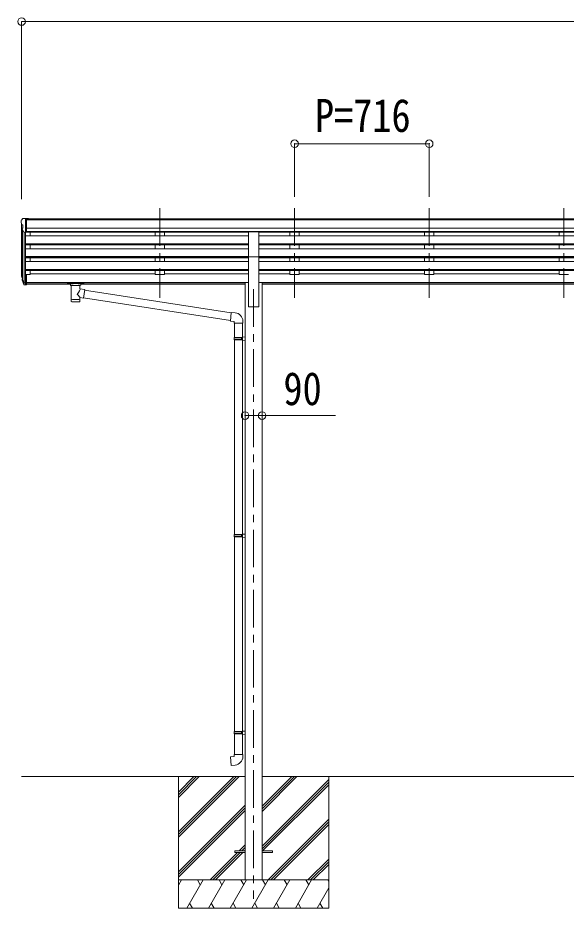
# Model space of a CAD drawing. Units: millimetres at full size, sheet at 1:40; some dimension numbers follow another scale. Extents: x -11243 to 11243, y -7760 to 7760.
# Drawn here: x 1338 to 4255, y -4889 to -152 of the extents above; entities that cross this region are included whole.
import ezdxf
from ezdxf.enums import TextEntityAlignment as Align

# ---------------------------------------------------------------- set-up
doc = ezdxf.new("R2010")
doc.units = ezdxf.units.MM
doc.header["$LTSCALE"] = 40
doc.header["$PDMODE"] = 32
doc.header["$PDSIZE"] = 40
doc.linetypes.add('CHAIN1', pattern=[8, 5, -1, 1, -1])
for name, color, linetype, lineweight in [('0-0_0', 7, 'Continuous', 9), ('0-1_本体', 5, 'CHAIN1', 9), ('0-3_ELV2', 4, 'Continuous', 9), ('0-6_OTH_LINE', 6, 'Continuous', 9), ('0-9_OUTLINE', 7, 'Continuous', 9)]:
    doc.layers.add(name, color=color, linetype=linetype, lineweight=lineweight)
doc.styles.add('ＭＳ ゴシック', font='')
doc.styles.get('ＭＳ ゴシック').set_extended_font_data('MS Gothic')

msp = doc.modelspace()

# ---------------------------------------------------------------- linework, layer by layer
at = {"layer": '0-0_0'}
for p, q in [((1358.11, -4189.43), (2546.91, -4189.43)), ((2192.11, -4189.43), (2192.11, -4889.43)), ((2192.11, -4483.61), (2486.29, -4189.43)), ((2192.11, -4497.75), (2500.43, -4189.43)), ((2192.11, -4511.9), (2514.57, -4189.43)), ((2192.11, -4299.77), (2302.44, -4189.43)), ((2192.11, -4285.62), (2288.3, -4189.43)), ((2192.11, -4271.48), (2274.15, -4189.43)), ((2637.31, -4375.06), (2822.94, -4189.43)), ((2637.31, -4360.92), (2808.8, -4189.43)), ((2637.31, -4346.78), (2794.65, -4189.43)), ((2637.31, -4189.43), (5846.91, -4189.43)), ((2637.31, -4558.91), (2992.11, -4204.11)), ((2992.11, -4189.43), (2992.11, -4889.43)), ((2637.31, -4573.05), (2992.11, -4218.26)), ((2639.57, -4584.93), (2992.11, -4232.4)), ((2192.11, -4695.74), (2546.91, -4340.95)), ((2192.11, -4709.88), (2546.91, -4355.09)), ((2192.11, -4724.03), (2546.91, -4369.23)), ((2668.91, -4739.43), (2992.11, -4416.24)), ((2683.06, -4739.43), (2992.11, -4430.39)), ((2697.2, -4739.43), (2992.11, -4444.53)), ((2360.55, -4739.43), (2506.05, -4593.93)), ((2374.69, -4739.43), (2520.19, -4593.93)), ((2388.83, -4739.43), (2534.33, -4593.93)), ((2515.05, -4584.93), (2546.91, -4553.08)), ((2529.19, -4584.93), (2546.91, -4567.22)), ((2543.33, -4584.93), (2546.91, -4581.36)), ((2881.05, -4739.43), (2992.11, -4628.38)), ((2895.19, -4739.43), (2992.11, -4642.52)), ((2909.33, -4739.43), (2992.11, -4656.66)), ((2992.11, -4739.43), (2192.11, -4739.43)), ((2192.11, -4766.94), (2207.99, -4739.43)), ((2236.85, -4889.43), (2323.46, -4739.43)), ((2308.45, -4765.41), (2293.45, -4739.43)), ((2352.32, -4889.43), (2438.93, -4739.43)), ((2423.92, -4765.42), (2408.92, -4739.43)), ((2467.79, -4889.43), (2554.4, -4739.43)), ((2539.39, -4765.42), (2524.39, -4739.43)), ((2583.26, -4889.43), (2669.87, -4739.43)), ((2654.86, -4765.42), (2639.86, -4739.43)), ((2698.73, -4889.43), (2785.34, -4739.43)), ((2770.34, -4765.42), (2755.33, -4739.43)), ((2814.2, -4889.43), (2900.81, -4739.43)), ((2870.81, -4739.43), (2885.81, -4765.41)), ((2929.67, -4889.43), (2992.11, -4781.3)), ((2986.28, -4739.43), (2992.11, -4749.53)), ((2251.85, -4863.45), (2266.85, -4889.43)), ((2367.32, -4863.45), (2382.32, -4889.43)), ((2482.79, -4863.45), (2497.79, -4889.43)), ((2598.26, -4863.45), (2613.26, -4889.43)), ((2713.73, -4863.45), (2728.73, -4889.43)), ((2829.2, -4863.45), (2844.2, -4889.43)), ((2944.67, -4863.45), (2959.67, -4889.43)), ((2192.11, -4889.43), (2992.11, -4889.43))]:
    msp.add_line(p, q, dxfattribs=at)
at = {"layer": '0-1_本体'}
for p, q in [((2094.11, -1165.03), (2094.11, -1642.55)), ((2094.11, -1165.03), (2094.11, -1642.55)), ((2810.11, -1165.03), (2810.11, -1642.55)), ((2810.11, -1165.03), (2810.11, -1642.55)), ((3526.11, -1165.03), (3526.11, -1642.55)), ((3526.11, -1165.03), (3526.11, -1642.55)), ((4242.11, -1165.03), (4242.11, -1642.55)), ((4242.11, -1165.03), (4242.11, -1642.55)), ((2592.11, -1595.87), (2592.11, -4839.43))]:
    msp.add_line(p, q, dxfattribs=at)
at = {"layer": '0-3_ELV2'}
for p, q in [((1356.11, -1230.15), (1356.11, -1230.78)), ((1363.02, -1221.34), (1358.95, -1227.15)), ((1366.11, -1220.78), (1363.77, -1220.92)), ((1366.11, -1220.78), (1384.61, -1220.78)), ((1378.11, -1293.76), (1378.11, -1220.78)), ((1384.61, -1220.78), (1394.61, -1220.86)), ((1384.61, -1292.76), (1384.61, -1220.78)), ((7099.61, -1222.38), (1384.61, -1222.38)), ((7099.61, -1227.6), (1384.61, -1227.6)), ((1394.61, -1222.38), (1394.61, -1220.86)), ((1358.11, -1251.35), (1358.11, -1517.79)), ((1358.64, -1251.96), (1363.96, -1255.03)), ((1370.48, -1291.95), (1361.48, -1276.36)), ((1364.11, -1255.29), (1364.11, -1271.57)), ((7099.61, -1271.13), (1384.61, -1271.13)), ((1363.08, -1279.12), (1363.08, -1544.5)), ((1372.11, -1293.29), (1372.1, -1562.94)), ((1378.11, -1293.76), (1372.9, -1293.44)), ((1384.61, -1292.76), (1378.11, -1292.76)), ((1378.11, -1293.76), (1378.11, -1518.16)), ((1378.11, -1312.68), (2564.61, -1312.68)), ((7099.61, -1288.98), (1384.61, -1288.98)), ((2564.61, -1292.23), (1384.61, -1292.23)), ((1403.11, -1292.23), (1403.11, -1312.68)), ((2069.11, -1292.23), (2069.11, -1312.68)), ((2119.11, -1292.23), (2119.11, -1312.68)), ((2564.61, -1423.21), (2564.61, -1291.41)), ((2564.61, -1291.41), (2619.61, -1291.41)), ((2619.61, -1423.21), (2619.61, -1291.41)), ((5864.61, -1292.23), (2619.61, -1292.23)), ((5864.61, -1312.68), (2619.61, -1312.68)), ((2785.11, -1292.23), (2785.11, -1312.68)), ((2835.11, -1292.23), (2835.11, -1312.68)), ((3501.11, -1292.23), (3501.11, -1312.68)), ((3551.11, -1292.23), (3551.11, -1312.68)), ((4217.11, -1292.23), (4217.11, -1312.68)), ((1378.11, -1354.56), (2564.61, -1354.56)), ((1378.11, -1356.05), (2564.61, -1356.05)), ((1378.11, -1360.37), (2564.61, -1360.37)), ((1403.11, -1360.37), (1403.11, -1381.17)), ((2069.11, -1360.37), (2069.11, -1381.17)), ((2119.11, -1360.37), (2119.11, -1381.17)), ((5864.61, -1354.56), (2619.61, -1354.56)), ((5864.61, -1356.05), (2619.61, -1356.05)), ((5864.61, -1360.37), (2619.61, -1360.37)), ((2785.11, -1360.37), (2785.11, -1381.17)), ((2835.11, -1360.37), (2835.11, -1381.17)), ((3501.11, -1360.37), (3501.11, -1381.17)), ((3551.11, -1360.37), (3551.11, -1381.17)), ((4217.11, -1360.37), (4217.11, -1381.17)), ((1378.11, -1381.17), (2564.61, -1381.17)), ((5864.61, -1381.17), (2619.61, -1381.17)), ((1378.11, -1423.05), (2564.61, -1423.05)), ((1378.11, -1424.55), (2564.61, -1424.55)), ((1378.11, -1428.86), (2564.61, -1428.86)), ((1378.11, -1449.67), (2564.61, -1449.67)), ((1403.11, -1449.67), (1403.11, -1428.86)), ((2069.11, -1428.86), (2069.11, -1449.67)), ((2119.11, -1428.86), (2119.11, -1449.67)), ((2564.61, -1423.21), (2564.61, -1689.43)), ((2564.61, -1423.21), (2619.61, -1423.21)), ((5864.61, -1423.05), (2619.61, -1423.05)), ((2619.61, -1423.21), (2619.61, -1689.43)), ((5864.61, -1424.55), (2619.61, -1424.55)), ((5864.61, -1428.86), (2619.61, -1428.86)), ((5864.61, -1449.67), (2619.61, -1449.67)), ((2785.11, -1428.86), (2785.11, -1449.67)), ((2835.11, -1428.86), (2835.11, -1449.67)), ((3501.11, -1428.86), (3501.11, -1449.67)), ((3551.11, -1428.86), (3551.11, -1449.67)), ((4217.11, -1428.86), (4217.11, -1449.67)), ((1378.11, -1491.54), (2564.61, -1491.54)), ((1378.11, -1493.04), (2564.61, -1493.04)), ((1378.11, -1497.36), (2564.61, -1497.36)), ((1403.11, -1497.36), (1403.11, -1518.79)), ((1403.11, -1513.85), (2069.11, -1513.85)), ((2069.11, -1497.36), (2069.11, -1518.79)), ((2119.11, -1497.36), (2119.11, -1518.79)), ((2119.11, -1513.85), (2564.61, -1513.85)), ((5864.61, -1491.54), (2619.61, -1491.54)), ((5864.61, -1493.04), (2619.61, -1493.04)), ((5864.61, -1497.36), (2619.61, -1497.36)), ((2785.11, -1513.85), (2619.61, -1513.85)), ((2785.11, -1497.36), (2785.11, -1518.79)), ((2835.11, -1497.36), (2835.11, -1518.79)), ((3501.11, -1513.85), (2835.11, -1513.85)), ((3501.11, -1497.36), (3501.11, -1518.79)), ((3551.11, -1497.36), (3551.11, -1518.79)), ((4217.11, -1513.85), (3551.11, -1513.85)), ((4217.11, -1497.36), (4217.11, -1518.79)), ((1359.2, -1532.35), (1363.08, -1540.3)), ((1359.8, -1530.97), (1363.08, -1538.03)), ((1361.52, -1543.62), (1361.85, -1548.03)), ((1361.85, -1548.03), (1370.66, -1571.58)), ((1362.47, -1547.46), (1370.66, -1563.64)), ((1371.67, -1562.51), (1363.92, -1547.11)), ((1378.11, -1563.19), (1372.97, -1563.19)), ((1378.11, -1518.16), (1378.11, -1572.93)), ((1384.61, -1518.16), (1378.11, -1518.16)), ((1384.61, -1558.29), (1378.11, -1558.29)), ((1384.61, -1563.17), (1378.11, -1563.17)), ((1384.61, -1518.16), (1384.61, -1572.19)), ((1403.11, -1518.79), (1384.61, -1518.79)), ((1384.61, -1560.86), (2546.91, -1560.86)), ((1384.61, -1562.26), (2546.91, -1562.26)), ((2119.11, -1518.79), (2069.11, -1518.79)), ((2546.91, -1560.43), (2546.91, -4739.43)), ((2546.91, -1560.43), (2564.61, -1560.43)), ((2637.31, -1560.43), (2619.61, -1560.43)), ((2637.31, -1560.43), (2637.31, -4739.43)), ((5846.91, -1560.86), (2637.31, -1560.86)), ((5846.91, -1562.26), (2637.31, -1562.26)), ((2835.11, -1518.79), (2785.11, -1518.79)), ((3551.11, -1518.79), (3501.11, -1518.79)), ((4267.11, -1518.79), (4217.11, -1518.79)), ((1378.11, -1565), (1373.26, -1565)), ((1378.11, -1572.93), (1373.26, -1572.93)), ((1384.61, -1572.19), (1378.11, -1572.19)), ((1618.61, -1569.95), (1384.61, -1569.95)), ((2546.91, -1569.95), (1672.61, -1569.95)), ((5846.91, -1569.95), (2637.31, -1569.95)), ((2564.61, -1689.43), (2619.61, -1689.43)), ((2492.11, -4584.93), (2492.11, -4593.93)), ((2492.11, -4584.93), (2546.91, -4584.93)), ((2492.11, -4593.93), (2546.91, -4593.93)), ((2637.31, -4584.93), (2692.11, -4584.93)), ((2637.31, -4593.93), (2692.11, -4593.93)), ((2692.11, -4584.93), (2692.11, -4593.93))]:
    msp.add_line(p, q, dxfattribs=at)
for centre, radius, start, end in [((1359.11, -1230.15), 3, 93, 180), ((1558.11, -1230.78), 202, 180, 184.94904), ((1363.84, -1221.92), 1, 93.5, 145), ((1363.01, -1247.59), 6.18, 185.7035, 224.99897), ((1364.08, -1274.86), 3, 94.7167, 210), ((1363.81, -1271.57), 0.3, 274.7167, 0), ((1363.81, -1255.29), 0.3, 0, 60), ((1373.08, -1290.45), 3, 210, 266.5), ((1387.29, -1523.23), 29.53, 186.50806, 197.98144), ((1388.69, -1521.47), 30.41, 187.1552, 198.19734)]:
    msp.add_arc(centre, radius, start, end, dxfattribs=at)
for centre, major_axis, ratio, start_param, end_param in [((1446.76, -1523.66), (-89.06, 1.43), 0.57596, 6.1962358, 6.3678173), ((1445.97, -1516.99), (87.93, 4.42), 0.541684, 3.0659337, 3.2228513), ((1362.82, -1543.62), (1.3, 0), 0.90356, 1.3700892, 3.347195), ((1448.74, -1527.43), (-89.07, 0), 0.90356, 0.2056023, 0.2515348), ((1448.03, -1523.57), (-88.05, 0), 0.90356, 0.2662965, 0.3003836), ((1372.97, -1561.83), (-1.5, 0), 0.90356, 0.5235988, 1.5707963), ((1373.26, -1562.29), (-3, 0), 0.90356, 0.5235988, 1.5707963), ((1373.26, -1570.22), (3, 0), 0.90356, 3.6651914, 4.712389)]:
    msp.add_ellipse(centre, major_axis=major_axis, ratio=ratio, start_param=start_param, end_param=end_param, dxfattribs=at)
at = {"layer": '0-6_OTH_LINE'}
for p, q in [((1358.11, -172.38), (1358.11, -1117.79)), ((1358.11, -172.38), (7126.11, -172.38)), ((2810.11, -822.38), (2810.11, -1104.83)), ((2810.11, -822.38), (3526.11, -822.38)), ((3526.11, -822.38), (3526.11, -1104.83)), ((2546.91, -2268.99), (2637.31, -2268.99))]:
    msp.add_line(p, q, dxfattribs=at)
at = {"layer": '0-6_OTH_LINE', "lineweight": 18}
msp.add_line((2637.31, -2268.99), (3027.23, -2268.99), dxfattribs=at)
at = {"layer": '0-6_OTH_LINE'}
for p in [(1358.11, -172.38), (2810.11, -822.38), (3526.11, -822.38), (2546.91, -2268.99), (2637.31, -2268.99)]:
    msp.add_point(p, dxfattribs=at)
at = {"layer": '0-9_OUTLINE'}
for p, q in [((1602.11, -1563.04), (1602.11, -1568.79)), ((1604.11, -1562.37), (1687.11, -1562.37)), ((1689.11, -1563.04), (1689.11, -1568.79)), ((1604.11, -1564.55), (1687.11, -1564.55)), ((1604.11, -1569.46), (1618.61, -1569.46)), ((1618.61, -1575.1), (1618.61, -1568.55)), ((1622.71, -1576.02), (1622.69, -1661.46)), ((1693.72, -1598.67), (1668.5, -1594.76)), ((1668.51, -1594.77), (1668.51, -1576.02)), ((1672.61, -1575.1), (1672.61, -1568.55)), ((1672.61, -1569.46), (1687.11, -1569.46)), ((1693.72, -1598.67), (1686.7, -1643.93)), ((2472.71, -1721.58), (1693.41, -1600.69)), ((1668.52, -1661.46), (1668.5, -1640.79)), ((1668.5, -1641.11), (1686.7, -1643.93)), ((2469.04, -1763.52), (1686.97, -1642.19)), ((2493.72, -1721.46), (2472.88, -1719.64)), ((2488.8, -1777.21), (2534.8, -1777.21)), ((2490.91, -1777.21), (2490.91, -1853.5)), ((2532.91, -1777.21), (2532.91, -1850.94)), ((2534.8, -1777.21), (2534.8, -1766.29)), ((2488.91, -1855.5), (2489.91, -1853.5)), ((2488.91, -1855.5), (2532.91, -1855.5)), ((2488.91, -1855.5), (2488.91, -1863.5)), ((2488.91, -1863.5), (2532.91, -1863.5)), ((2488.91, -1863.5), (2489.91, -1865.5)), ((2489.91, -1853.5), (2532.91, -1853.5)), ((2489.91, -1865.5), (2532.91, -1865.5)), ((2490.91, -1865.5), (2490.91, -2901.69)), ((2528.43, -1855.5), (2528, -1853.5)), ((2530.91, -1851), (2546.91, -1850.53)), ((2530.91, -1853), (2530.91, -1851)), ((2530.91, -1853), (2532.91, -1853)), ((2530.91, -1868), (2530.91, -1866)), ((2530.91, -1868), (2546.91, -1868.47)), ((2532.91, -1868.06), (2532.91, -2899.13)), ((2546.91, -1850.53), (2546.91, -1868.47)), ((2488.91, -2903.69), (2489.91, -2901.69)), ((2488.91, -2903.69), (2532.91, -2903.69)), ((2488.91, -2903.69), (2488.91, -2911.69)), ((2488.91, -2911.69), (2532.91, -2911.69)), ((2488.91, -2911.69), (2489.91, -2913.69)), ((2489.91, -2901.69), (2532.91, -2901.69)), ((2489.91, -2913.69), (2532.91, -2913.69)), ((2490.91, -2913.69), (2490.91, -3949.88)), ((2528.43, -2903.69), (2528, -2901.69)), ((2530.91, -2899.19), (2546.91, -2898.72)), ((2530.91, -2901.19), (2530.91, -2899.19)), ((2530.91, -2901.19), (2532.91, -2901.19)), ((2530.91, -2916.19), (2530.91, -2914.19)), ((2530.91, -2916.19), (2546.91, -2916.66)), ((2532.91, -2916.25), (2532.91, -3947.32)), ((2546.91, -2898.72), (2546.91, -2916.66)), ((2488.91, -3951.88), (2489.91, -3949.88)), ((2488.91, -3951.88), (2532.91, -3951.88)), ((2488.91, -3951.88), (2488.91, -3959.88)), ((2488.91, -3959.88), (2532.91, -3959.88)), ((2488.91, -3959.88), (2489.91, -3961.88)), ((2489.91, -3949.88), (2532.91, -3949.88)), ((2489.91, -3961.88), (2532.91, -3961.88)), ((2490.91, -3961.88), (2490.91, -4071.88)), ((2528.43, -3951.88), (2528, -3949.88)), ((2530.91, -3947.38), (2546.91, -3946.91)), ((2530.91, -3949.38), (2530.91, -3947.38)), ((2530.91, -3949.38), (2532.91, -3949.38)), ((2530.91, -3964.38), (2530.91, -3962.38)), ((2530.91, -3964.38), (2546.91, -3964.85)), ((2532.91, -3964.44), (2532.91, -4071.88)), ((2546.91, -3946.91), (2546.91, -3964.85)), ((2488.91, -4071.88), (2534.91, -4071.88)), ((2488.91, -4081.88), (2488.91, -4071.88)), ((2534.91, -4071.88), (2534.91, -4082.79))]:
    msp.add_line(p, q, dxfattribs=at)
for points in [[(1602.11, -1563.04), (1602.14, -1562.84), (1602.23, -1562.7), (1602.32, -1562.61), (1602.43, -1562.55), (1602.55, -1562.5), (1602.84, -1562.44), (1603.33, -1562.39), (1603.87, -1562.37), (1604.11, -1562.37)], [(1687.11, -1562.37), (1687.46, -1562.38), (1687.99, -1562.4), (1688.44, -1562.45), (1688.74, -1562.53), (1688.91, -1562.63), (1689.03, -1562.77), (1689.1, -1562.95), (1689.11, -1563.04)], [(1602.11, -1568.79), (1602.14, -1568.99), (1602.23, -1569.13), (1602.32, -1569.22), (1602.43, -1569.28), (1602.55, -1569.33), (1602.84, -1569.39), (1603.33, -1569.43), (1603.87, -1569.45), (1604.11, -1569.46)], [(1687.11, -1569.46), (1687.46, -1569.45), (1687.99, -1569.43), (1688.44, -1569.38), (1688.74, -1569.3), (1688.91, -1569.2), (1689.03, -1569.06), (1689.1, -1568.88), (1689.11, -1568.79)], [(2472.88, -1719.64), (2468.87, -1765.46), (2488.8, -1767.21), (2488.8, -1777.21)], [(2528.43, -1855.5), (2528.43, -1863.5), (2528, -1865.5)], [(2530.91, -1866), (2532.91, -1866), (2532.91, -1853)], [(2528.43, -2903.69), (2528.43, -2911.69), (2528, -2913.69)], [(2530.91, -2914.19), (2532.91, -2914.19), (2532.91, -2901.19)], [(2528.43, -3951.88), (2528.43, -3959.88), (2528, -3961.88)], [(2530.91, -3962.38), (2532.91, -3962.38), (2532.91, -3949.38)], [(2493.83, -4127.62), (2472.99, -4129.45), (2468.98, -4083.62), (2488.91, -4081.88)]]:
    msp.add_lwpolyline(points, dxfattribs=at)
for centre, start, end in [((2489.8, -1766.29), 0, 85), ((2489.91, -4082.79), 275, 0)]:
    msp.add_arc(centre, 45, start, end, dxfattribs=at)
for centre, major_axis, ratio, start_param, end_param in [((1604.11, -1564.77), (2, 0), 0.109601, 3.1415927, 4.712389), ((1645.61, -1575.02), (27.06, 0), 0.069685, 3.1415927, 6.2831853), ((1645.61, -1568.55), (27, 0), 0.070066, 6.2831853, 9.424778), ((1645.6, -1621.3), (-22.81, -26.62), 0.234429, 1.6855472, 3.1268519), ((1656.61, -1572.54), (16, 0), 0.361356, 6.2636979, 6.2831853), ((1687.11, -1564.77), (2, 0), 0.109601, 4.712389, 6.2831853), ((1645.61, -1649.02), (22.91, 0), 0.122865, 3.1415927, 6.2831853), ((1648.16, -1618.66), (20.32, -22.25), 0.045535, 0.0389954, 1.3075346), ((1645.61, -1661.46), (22.92, 0), 0.101955, 3.1415499, 6.2833984)]:
    msp.add_ellipse(centre, major_axis=major_axis, ratio=ratio, start_param=start_param, end_param=end_param, dxfattribs=at)

# ---------------------------------------------------------------- texts
at = {"layer": '0-6_OTH_LINE', "color": 7, "style": 'ＭＳ ゴシック', "width": 0.85}
for s, p in [('P=716', (2918.11, -812.38)), ('90', (2750.8, -2265.71))]:
    msp.add_text(s, height=176, dxfattribs=at).set_placement(p, align=Align.BOTTOM_LEFT)

doc.saveas('drawing.dxf')
